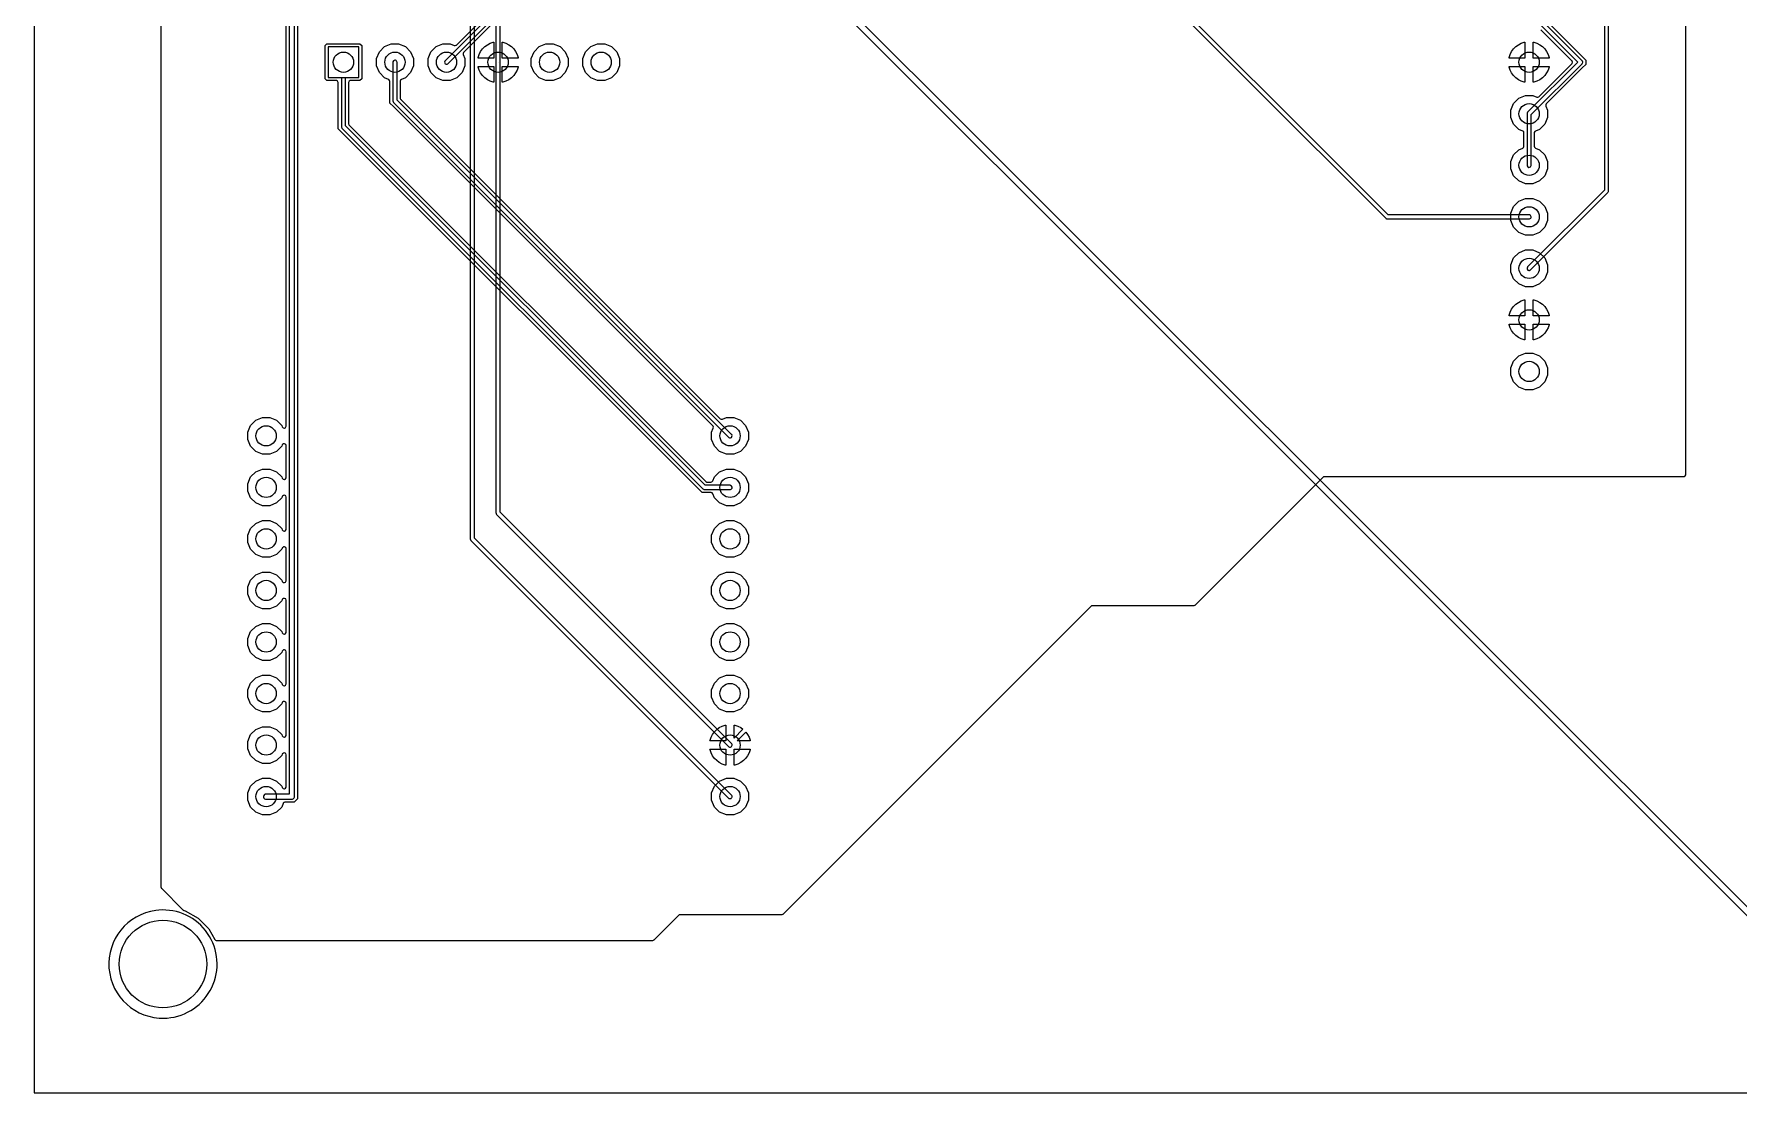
# Model space of a CAD drawing. Header units: millimetres. Extents: x -8 to 174, y -4 to 157.
# Drawn here: x -7.6 to 76.4, y -3.8 to 48.4 of the extents above; entities that cross this region are included whole.
import ezdxf

# ---------------------------------------------------------------- set-up
doc = ezdxf.new("R2010")
doc.units = ezdxf.units.MM

msp = doc.modelspace()

# ---------------------------------------------------------------- linework, layer by layer
at = {"layer": '16_copper'}
for points in [[(79.438, 2.692), (26.822, 55.308), (26.822, 111.76), (26.822, 111.766), (26.822, 111.771, 0.153128), (26.788, 111.856), (26.778, 111.868), (23.698, 114.947), (23.698, 116.445), (23.692, 116.518, 0.91633), (22.022, 116.445), (22.022, 114.695), (22.028, 114.622, 0.802585), (23.66, 114.48), (23.676, 114.539), (26.518, 111.697), (26.518, 55.245), (26.518, 55.239), (26.518, 55.234, 0.153128), (26.552, 55.149), (26.562, 55.137), (79.267, 2.432)], [(15.138, 57.15), (15.138, 24.765), (15.139, 24.759, 0.140725), (15.157, 24.706), (15.164, 24.699), (15.165, 24.696), (15.166, 24.695), (15.168, 24.693), (26.598, 13.263), (26.618, 13.248, 0.812818), (26.753, 13.394), (26.742, 13.407), (15.342, 24.807), (15.342, 57.108)], [(13.868, 55.838), (13.868, 23.495), (13.869, 23.489, 0.140725), (13.887, 23.436), (13.894, 23.429), (13.895, 23.426), (13.896, 23.425), (13.898, 23.423), (26.598, 10.723), (26.618, 10.708, 0.812818), (26.753, 10.854), (26.742, 10.867), (14.072, 23.537), (14.072, 55.88)], [(69.748, 55.203), (69.748, 40.682), (65.968, 36.902), (65.953, 36.882, 0.541598), (66.028, 36.729), (66.053, 36.729, 0.124735), (66.099, 36.747), (66.112, 36.758), (69.922, 40.568), (69.926, 40.573, 0.14076), (69.95, 40.623), (69.951, 40.633), (69.952, 40.636), (69.951, 40.637), (69.952, 40.64), (69.952, 55.245)], [(45.648, 52.633), (58.983, 39.298), (58.988, 39.294, 0.14076), (59.038, 39.27), (59.048, 39.269), (59.051, 39.268), (59.052, 39.269), (59.055, 39.268), (66.04, 39.268), (66.065, 39.272, 0.812812), (66.057, 39.47), (66.04, 39.472), (59.097, 39.472), (45.822, 52.747)]]:
    msp.add_lwpolyline(points, format="xyb", dxfattribs=at)
msp.add_lwpolyline([(8.374, 47.744), (6.866, 47.744), (6.866, 46.236), (8.374, 46.236)], close=True, dxfattribs=at)
msp.add_lwpolyline([(-1.061, -0.12, 1), (-1.479, 5.2), (-1.618, 5.185, 0.948965), (-1.2, -0.127)], format="xyb", close=True, dxfattribs=at)
at = {"layer": '1_copper'}
for points in [[(5.359, 73.304), (5.359, 10.679), (5.196, 10.516), (4.743, 10.516), (4.742, 10.515), (4.741, 10.516, 0.25341), (4.657, 10.468), (4.649, 10.453), (4.578, 10.282), (4.323, 10.027), (3.99, 9.889), (3.63, 9.889), (3.297, 10.027), (3.042, 10.282), (2.904, 10.615), (2.904, 10.975), (3.042, 11.308), (3.297, 11.563), (3.63, 11.701), (3.99, 11.701), (4.323, 11.563), (4.578, 11.308), (4.605, 11.244, 0.754509), (4.799, 11.266), (4.8, 11.279), (4.801, 11.281), (4.801, 11.282), (4.801, 11.283), (4.801, 12.847), (4.8, 12.852), (4.8, 12.858, 0.714594), (4.613, 12.901), (4.607, 12.89), (4.606, 12.888), (4.606, 12.887), (4.605, 12.886), (4.578, 12.822), (4.323, 12.567), (3.99, 12.429), (3.63, 12.429), (3.297, 12.567), (3.042, 12.822), (2.904, 13.155), (2.904, 13.515), (3.042, 13.848), (3.297, 14.103), (3.63, 14.241), (3.99, 14.241), (4.323, 14.103), (4.578, 13.848), (4.605, 13.784, 0.754504), (4.799, 13.806), (4.8, 13.819), (4.801, 13.821), (4.801, 13.822), (4.801, 13.823), (4.801, 15.387), (4.8, 15.392), (4.8, 15.398, 0.714594), (4.613, 15.441), (4.607, 15.43), (4.606, 15.428), (4.606, 15.427), (4.605, 15.426), (4.578, 15.362), (4.323, 15.107), (3.99, 14.969), (3.63, 14.969), (3.297, 15.107), (3.042, 15.362), (2.904, 15.695), (2.904, 16.055), (3.042, 16.388), (3.297, 16.643), (3.63, 16.781), (3.99, 16.781), (4.323, 16.643), (4.578, 16.388), (4.605, 16.324, 0.754504), (4.799, 16.346), (4.8, 16.359), (4.801, 16.361), (4.801, 16.362), (4.801, 16.363), (4.801, 17.927), (4.8, 17.932), (4.8, 17.938, 0.714594), (4.613, 17.981), (4.607, 17.97), (4.606, 17.968), (4.606, 17.967), (4.605, 17.966), (4.578, 17.902), (4.323, 17.647), (3.99, 17.509), (3.63, 17.509), (3.297, 17.647), (3.042, 17.902), (2.904, 18.235), (2.904, 18.595), (3.042, 18.928), (3.297, 19.183), (3.63, 19.321), (3.99, 19.321), (4.323, 19.183), (4.578, 18.928), (4.605, 18.864, 0.754504), (4.799, 18.886), (4.8, 18.899), (4.801, 18.901), (4.801, 18.902), (4.801, 18.903), (4.801, 20.467), (4.8, 20.472), (4.8, 20.478, 0.714594), (4.613, 20.521), (4.607, 20.51), (4.606, 20.508), (4.606, 20.507), (4.605, 20.506), (4.578, 20.442), (4.323, 20.187), (3.99, 20.049), (3.63, 20.049), (3.297, 20.187), (3.042, 20.442), (2.904, 20.775), (2.904, 21.135), (3.042, 21.468), (3.297, 21.723), (3.63, 21.861), (3.99, 21.861), (4.323, 21.723), (4.578, 21.468), (4.605, 21.404, 0.754504), (4.799, 21.426), (4.8, 21.439), (4.801, 21.441), (4.801, 21.442), (4.801, 21.443), (4.801, 23.007), (4.8, 23.012), (4.8, 23.018, 0.714594), (4.613, 23.061), (4.607, 23.05), (4.606, 23.048), (4.606, 23.047), (4.605, 23.046), (4.578, 22.982), (4.323, 22.727), (3.99, 22.589), (3.63, 22.589), (3.297, 22.727), (3.042, 22.982), (2.904, 23.315), (2.904, 23.675), (3.042, 24.008), (3.297, 24.263), (3.63, 24.401), (3.99, 24.401), (4.323, 24.263), (4.578, 24.008), (4.605, 23.944, 0.754504), (4.799, 23.966), (4.8, 23.979), (4.801, 23.981), (4.801, 23.982), (4.801, 23.983), (4.801, 25.547), (4.8, 25.552), (4.8, 25.558, 0.714594), (4.613, 25.601), (4.607, 25.59), (4.606, 25.588), (4.606, 25.587), (4.605, 25.586), (4.578, 25.522), (4.323, 25.267), (3.99, 25.129), (3.63, 25.129), (3.297, 25.267), (3.042, 25.522), (2.904, 25.855), (2.904, 26.215), (3.042, 26.548), (3.297, 26.803), (3.63, 26.941), (3.99, 26.941), (4.323, 26.803), (4.578, 26.548), (4.605, 26.484, 0.754504), (4.799, 26.506), (4.8, 26.519), (4.801, 26.521), (4.801, 26.522), (4.801, 26.523), (4.801, 28.087), (4.8, 28.092), (4.8, 28.098, 0.714594), (4.613, 28.141), (4.607, 28.13), (4.606, 28.128), (4.606, 28.127), (4.605, 28.126), (4.578, 28.062), (4.323, 27.807), (3.99, 27.669), (3.63, 27.669), (3.297, 27.807), (3.042, 28.062), (2.904, 28.395), (2.904, 28.755), (3.042, 29.088), (3.297, 29.343), (3.63, 29.481), (3.99, 29.481), (4.323, 29.343), (4.578, 29.088), (4.605, 29.024, 0.754504), (4.799, 29.046), (4.8, 29.059), (4.801, 29.061), (4.801, 29.062), (4.801, 29.063), (4.801, 80.761)], [(4.953, 80.645), (4.953, 10.922), (3.81, 10.922, 0.879449), (3.778, 10.672), (3.81, 10.668), (5.08, 10.668), (5.093, 10.669), (5.106, 10.671, 0.284783), (5.203, 10.763), (5.203, 10.764), (5.203, 10.765), (5.207, 10.793), (5.207, 10.794), (5.207, 10.795), (5.207, 73.558)], [(-1.372, 76.2), (-1.372, 6.35), (-1.371, 6.344), (-1.371, 6.337, 0.124735), (-1.353, 6.291), (-1.351, 6.289), (-1.35, 6.287), (-1.348, 6.285), (-1.346, 6.284), (-1.345, 6.281), (-1.344, 6.28), (-1.342, 6.278), (-0.268, 5.205), (-0.264, 5.201), (-0.26, 5.197, 0.034046), (-0.248, 5.189), (-0.243, 5.187), (-0.238, 5.184), (-0.228, 5.18), (-0.225, 5.179), (-0.224, 5.179), (-0.223, 5.178), (-0.182, 5.167), (0.461, 4.796), (0.986, 4.271), (1.282, 3.759), (1.286, 3.754), (1.29, 3.747, 0.188312), (1.353, 3.71), (1.361, 3.709), (1.364, 3.709), (1.366, 3.709), (1.37, 3.708), (22.86, 3.708), (22.866, 3.709, 0.140725), (22.919, 3.727), (22.926, 3.734), (22.929, 3.735), (22.93, 3.736), (22.932, 3.738), (24.172, 4.978), (29.21, 4.978), (29.216, 4.979, 0.140725), (29.269, 4.997), (29.276, 5.004), (29.279, 5.005), (29.28, 5.006), (29.282, 5.008), (44.492, 20.218), (49.53, 20.218), (49.536, 20.219, 0.140725), (49.589, 20.237), (49.596, 20.244), (49.599, 20.245), (49.6, 20.246), (49.602, 20.248), (55.922, 26.568), (73.66, 26.568), (73.668, 26.569), (73.677, 26.57, 0.320575), (73.76, 26.653), (73.761, 26.659, 0.013452), (73.761, 26.664), (73.762, 26.67), (73.762, 50.394)], [(17.855, 51.786), (13.547, 47.478), (13.546, 47.477), (13.545, 47.476, 0.253408), (13.52, 47.383), (13.525, 47.367), (13.606, 47.17), (13.606, 46.81), (13.468, 46.477), (13.213, 46.222), (12.88, 46.084), (12.52, 46.084), (12.187, 46.222), (11.932, 46.477), (11.794, 46.81), (11.794, 47.17), (11.932, 47.503), (12.187, 47.758), (12.52, 47.896), (12.88, 47.896), (13.077, 47.815), (13.078, 47.815), (13.079, 47.814, 0.253411), (13.175, 47.826), (13.188, 47.837), (17.496, 52.145)], [(17.708, 52.142), (12.628, 47.062), (12.613, 47.042, 0.541598), (12.688, 46.889), (12.713, 46.889, 0.124735), (12.759, 46.907), (12.772, 46.918), (17.822, 51.968)], [(66.976, 48.953), (68.834, 47.095), (68.834, 46.885), (68.655, 46.706), (66.887, 44.938), (66.886, 44.937), (66.885, 44.936, 0.253408), (66.86, 44.843), (66.865, 44.827), (66.946, 44.63), (66.946, 44.27), (66.808, 43.937), (66.553, 43.682), (66.357, 43.6), (66.356, 43.6), (66.355, 43.599, 0.253404), (66.295, 43.523), (66.294, 43.506), (66.294, 42.854), (66.294, 42.853), (66.294, 42.852, 0.25341), (66.342, 42.767), (66.357, 42.76), (66.553, 42.678), (66.808, 42.423), (66.946, 42.09), (66.946, 41.73), (66.808, 41.397), (66.553, 41.142), (66.22, 41.004), (65.86, 41.004), (65.527, 41.142), (65.272, 41.397), (65.134, 41.73), (65.134, 42.09), (65.272, 42.423), (65.527, 42.678), (65.723, 42.76), (65.724, 42.76), (65.725, 42.761, 0.253404), (65.785, 42.837), (65.786, 42.854), (65.786, 43.506), (65.786, 43.507), (65.786, 43.508, 0.25341), (65.738, 43.593), (65.723, 43.6), (65.527, 43.682), (65.272, 43.937), (65.134, 44.27), (65.134, 44.63), (65.272, 44.963), (65.527, 45.218), (65.86, 45.356), (66.22, 45.356), (66.417, 45.275), (66.418, 45.275), (66.419, 45.274, 0.253411), (66.515, 45.286), (66.528, 45.297), (68.149, 46.918), (68.154, 46.925), (68.16, 46.931, 0.320585), (68.16, 47.049), (68.158, 47.051), (68.157, 47.053, 0.010201), (68.155, 47.056), (68.153, 47.058), (68.149, 47.062), (66.617, 48.594)], [(66.65, 48.776), (68.436, 46.99), (65.968, 44.522), (65.964, 44.517, 0.14076), (65.94, 44.467), (65.939, 44.457), (65.938, 44.454), (65.939, 44.453), (65.938, 44.45), (65.938, 41.91), (65.942, 41.885, 0.320585), (66.032, 41.809), (66.057, 41.81, 0.320575), (66.14, 41.893), (66.142, 41.91), (66.142, 44.408), (68.652, 46.918), (68.657, 46.925), (68.663, 46.931, 0.320585), (68.663, 47.049), (68.659, 47.053, 0.013468), (68.655, 47.058), (68.652, 47.062), (66.794, 48.92)]]:
    msp.add_lwpolyline(points, format="xyb", dxfattribs=at)
for points in [[(26.49, 25.129), (26.157, 25.267), (25.902, 25.522), (25.82, 25.718), (25.82, 25.719), (25.819, 25.72, 0.253404), (25.743, 25.78), (25.726, 25.781), (25.295, 25.781), (7.366, 43.71), (7.366, 45.982), (7.365, 45.99), (7.365, 45.999, 0.320575), (7.281, 46.082), (7.275, 46.083, 0.013452), (7.27, 46.083), (7.264, 46.084), (6.803, 46.084), (6.714, 46.173), (6.714, 47.807), (6.803, 47.896), (8.437, 47.896), (8.526, 47.807), (8.526, 46.173), (8.437, 46.084), (7.976, 46.084), (7.967, 46.083), (7.959, 46.082, 0.320575), (7.875, 45.999), (7.875, 45.993, 0.013452), (7.874, 45.988), (7.874, 45.982), (7.874, 43.962), (7.875, 43.956, 0.140725), (7.893, 43.903), (7.899, 43.896), (7.901, 43.893), (7.902, 43.892), (7.904, 43.89), (25.475, 26.319), (25.48, 26.315, 0.14076), (25.531, 26.29), (25.54, 26.29), (25.543, 26.289), (25.545, 26.289), (25.547, 26.289), (25.726, 26.289), (25.727, 26.289), (25.728, 26.289, 0.25341), (25.813, 26.337), (25.82, 26.352), (25.902, 26.548), (26.157, 26.803), (26.49, 26.941), (26.85, 26.941), (27.183, 26.803), (27.438, 26.548), (27.576, 26.215), (27.576, 25.855), (27.438, 25.522), (27.183, 25.267), (26.85, 25.129)], [(26.49, 27.669), (26.157, 27.807), (25.902, 28.062), (25.764, 28.395), (25.764, 28.755), (25.845, 28.952), (25.845, 28.953), (25.846, 28.954, 0.253411), (25.834, 29.05), (25.823, 29.063), (10.085, 44.801), (9.906, 44.98), (9.906, 46.046), (9.906, 46.047), (9.906, 46.048, 0.25341), (9.858, 46.133), (9.843, 46.14), (9.647, 46.222), (9.392, 46.477), (9.254, 46.81), (9.254, 47.17), (9.392, 47.503), (9.647, 47.758), (9.98, 47.896), (10.34, 47.896), (10.673, 47.758), (10.928, 47.503), (11.066, 47.17), (11.066, 46.81), (10.928, 46.477), (10.673, 46.222), (10.477, 46.14), (10.476, 46.14), (10.475, 46.139, 0.253404), (10.415, 46.063), (10.414, 46.046), (10.414, 45.232), (10.415, 45.226, 0.140725), (10.433, 45.173), (10.439, 45.166), (10.441, 45.163), (10.442, 45.162), (10.444, 45.16), (26.182, 29.422), (26.183, 29.421), (26.184, 29.42, 0.253408), (26.277, 29.395), (26.293, 29.4), (26.49, 29.481), (26.85, 29.481), (27.183, 29.343), (27.438, 29.088), (27.576, 28.755), (27.576, 28.395), (27.438, 28.062), (27.183, 27.807), (26.85, 27.669)], [(26.695, 25.937, 0.812812), (26.687, 26.135), (26.67, 26.137), (25.442, 26.137), (7.722, 43.857), (7.722, 46.236), (8.374, 46.236), (8.374, 47.744), (6.866, 47.744), (6.866, 46.236), (7.518, 46.236), (7.518, 43.815), (7.519, 43.809, 0.140725), (7.537, 43.756), (7.544, 43.749), (7.545, 43.746), (7.546, 43.745), (7.548, 43.743), (25.328, 25.963), (25.333, 25.959, 0.14076), (25.383, 25.935), (25.393, 25.934), (25.396, 25.933), (25.397, 25.934), (25.4, 25.933), (26.67, 25.933)], [(26.691, 28.476, 0.541594), (26.753, 28.634), (26.742, 28.647), (10.262, 45.127), (10.262, 46.99), (10.258, 47.015, 0.812812), (10.06, 47.007), (10.058, 46.99), (10.058, 45.085), (10.059, 45.079, 0.140725), (10.077, 45.026), (10.084, 45.019), (10.085, 45.016), (10.086, 45.015), (10.088, 45.013), (26.598, 28.503), (26.618, 28.488, 0.124732), (26.666, 28.473)], [(-1.061, -0.12, 1), (-1.479, 5.2), (-1.618, 5.185, 0.948965), (-1.2, -0.127)]]:
    msp.add_lwpolyline(points, format="xyb", close=True, dxfattribs=at)
for points in [[(14.252, 47.193), (14.257, 47.226), (14.306, 47.377), (14.378, 47.518), (14.471, 47.647), (14.583, 47.759), (14.712, 47.852), (14.853, 47.924), (15.004, 47.973), (15.037, 47.978), (15.037, 47.193)], [(15.443, 47.193), (15.443, 47.978), (15.476, 47.973), (15.627, 47.924), (15.768, 47.852), (15.897, 47.759), (16.009, 47.647), (16.102, 47.518), (16.174, 47.377), (16.223, 47.226), (16.228, 47.193)], [(17.6, 46.084), (17.267, 46.222), (17.012, 46.477), (16.874, 46.81), (16.874, 47.17), (17.012, 47.503), (17.267, 47.758), (17.6, 47.896), (17.96, 47.896), (18.293, 47.758), (18.548, 47.503), (18.686, 47.17), (18.686, 46.81), (18.548, 46.477), (18.293, 46.222), (17.96, 46.084)], [(20.14, 46.084), (19.807, 46.222), (19.552, 46.477), (19.414, 46.81), (19.414, 47.17), (19.552, 47.503), (19.807, 47.758), (20.14, 47.896), (20.5, 47.896), (20.833, 47.758), (21.088, 47.503), (21.226, 47.17), (21.226, 46.81), (21.088, 46.477), (20.833, 46.222), (20.5, 46.084)], [(65.052, 47.193), (65.057, 47.226), (65.106, 47.377), (65.178, 47.518), (65.271, 47.647), (65.383, 47.759), (65.512, 47.852), (65.653, 47.924), (65.804, 47.973), (65.837, 47.978), (65.837, 47.193)], [(66.243, 47.193), (66.243, 47.978), (66.276, 47.973), (66.427, 47.924), (66.568, 47.852), (66.697, 47.759), (66.809, 47.647), (66.902, 47.518), (66.974, 47.377), (67.023, 47.226), (67.028, 47.193)], [(15.004, 46.007), (14.853, 46.056), (14.712, 46.128), (14.583, 46.221), (14.471, 46.333), (14.378, 46.462), (14.306, 46.603), (14.257, 46.754), (14.252, 46.787), (15.037, 46.787), (15.037, 46.002)], [(15.24, 46.99), (15.24, 46.99), (15.24, 46.99), (15.24, 46.99)], [(15.443, 46.787), (16.228, 46.787), (16.223, 46.754), (16.174, 46.603), (16.102, 46.462), (16.009, 46.333), (15.897, 46.221), (15.768, 46.128), (15.627, 46.056), (15.476, 46.007), (15.443, 46.002)], [(65.804, 46.007), (65.653, 46.056), (65.512, 46.128), (65.383, 46.221), (65.271, 46.333), (65.178, 46.462), (65.106, 46.603), (65.057, 46.754), (65.052, 46.787), (65.837, 46.787), (65.837, 46.002)], [(66.243, 46.787), (67.028, 46.787), (67.023, 46.754), (66.974, 46.603), (66.902, 46.462), (66.809, 46.333), (66.697, 46.221), (66.568, 46.128), (66.427, 46.056), (66.276, 46.007), (66.243, 46.002)], [(65.86, 38.464), (65.527, 38.602), (65.272, 38.857), (65.134, 39.19), (65.134, 39.55), (65.272, 39.883), (65.527, 40.138), (65.86, 40.276), (66.22, 40.276), (66.553, 40.138), (66.808, 39.883), (66.946, 39.55), (66.946, 39.19), (66.808, 38.857), (66.553, 38.602), (66.22, 38.464)], [(65.86, 35.924), (65.527, 36.062), (65.272, 36.317), (65.134, 36.65), (65.134, 37.01), (65.272, 37.343), (65.527, 37.598), (65.86, 37.736), (66.22, 37.736), (66.553, 37.598), (66.808, 37.343), (66.946, 37.01), (66.946, 36.65), (66.808, 36.317), (66.553, 36.062), (66.22, 35.924)], [(65.052, 34.493), (65.057, 34.526), (65.106, 34.677), (65.178, 34.818), (65.271, 34.947), (65.383, 35.059), (65.512, 35.152), (65.653, 35.224), (65.804, 35.273), (65.837, 35.278), (65.837, 34.493)], [(66.243, 34.493), (66.243, 35.278), (66.276, 35.273), (66.427, 35.224), (66.568, 35.152), (66.697, 35.059), (66.809, 34.947), (66.902, 34.818), (66.974, 34.677), (67.023, 34.526), (67.028, 34.493)], [(65.804, 33.307), (65.653, 33.356), (65.512, 33.428), (65.383, 33.521), (65.271, 33.633), (65.178, 33.762), (65.106, 33.903), (65.057, 34.054), (65.052, 34.087), (65.837, 34.087), (65.837, 33.302)], [(66.243, 34.087), (67.028, 34.087), (67.023, 34.054), (66.974, 33.903), (66.902, 33.762), (66.809, 33.633), (66.697, 33.521), (66.568, 33.428), (66.427, 33.356), (66.276, 33.307), (66.243, 33.302)], [(65.86, 30.844), (65.527, 30.982), (65.272, 31.237), (65.134, 31.57), (65.134, 31.93), (65.272, 32.263), (65.527, 32.518), (65.86, 32.656), (66.22, 32.656), (66.553, 32.518), (66.808, 32.263), (66.946, 31.93), (66.946, 31.57), (66.808, 31.237), (66.553, 30.982), (66.22, 30.844)], [(26.49, 22.589), (26.157, 22.727), (25.902, 22.982), (25.764, 23.315), (25.764, 23.675), (25.902, 24.008), (26.157, 24.263), (26.49, 24.401), (26.85, 24.401), (27.183, 24.263), (27.438, 24.008), (27.576, 23.675), (27.576, 23.315), (27.438, 22.982), (27.183, 22.727), (26.85, 22.589)], [(26.49, 20.049), (26.157, 20.187), (25.902, 20.442), (25.764, 20.775), (25.764, 21.135), (25.902, 21.468), (26.157, 21.723), (26.49, 21.861), (26.85, 21.861), (27.183, 21.723), (27.438, 21.468), (27.576, 21.135), (27.576, 20.775), (27.438, 20.442), (27.183, 20.187), (26.85, 20.049)], [(26.49, 17.509), (26.157, 17.647), (25.902, 17.902), (25.764, 18.235), (25.764, 18.595), (25.902, 18.928), (26.157, 19.183), (26.49, 19.321), (26.85, 19.321), (27.183, 19.183), (27.438, 18.928), (27.576, 18.595), (27.576, 18.235), (27.438, 17.902), (27.183, 17.647), (26.85, 17.509)], [(26.49, 14.969), (26.157, 15.107), (25.902, 15.362), (25.764, 15.695), (25.764, 16.055), (25.902, 16.388), (26.157, 16.643), (26.49, 16.781), (26.85, 16.781), (27.183, 16.643), (27.438, 16.388), (27.576, 16.055), (27.576, 15.695), (27.438, 15.362), (27.183, 15.107), (26.85, 14.969)], [(25.682, 13.538), (25.687, 13.571), (25.736, 13.722), (25.808, 13.863), (25.901, 13.992), (26.013, 14.104), (26.142, 14.197), (26.283, 14.269), (26.434, 14.318), (26.467, 14.323), (26.467, 13.538)], [(26.873, 14.323), (26.906, 14.318), (27.057, 14.269), (27.198, 14.197), (27.308, 14.117), (26.873, 13.682)], [(27.017, 13.538), (27.452, 13.973), (27.532, 13.863), (27.604, 13.722), (27.653, 13.571), (27.658, 13.538)], [(26.434, 12.352), (26.283, 12.401), (26.142, 12.473), (26.013, 12.566), (25.901, 12.678), (25.808, 12.807), (25.736, 12.948), (25.687, 13.099), (25.682, 13.132), (26.467, 13.132), (26.467, 12.347)], [(26.873, 13.132), (27.658, 13.132), (27.653, 13.099), (27.604, 12.948), (27.532, 12.807), (27.439, 12.678), (27.327, 12.566), (27.198, 12.473), (27.057, 12.401), (26.906, 12.352), (26.873, 12.347)], [(26.49, 9.889), (26.157, 10.027), (25.902, 10.282), (25.764, 10.615), (25.764, 10.975), (25.902, 11.308), (26.157, 11.563), (26.49, 11.701), (26.85, 11.701), (27.183, 11.563), (27.438, 11.308), (27.576, 10.975), (27.576, 10.615), (27.438, 10.282), (27.183, 10.027), (26.85, 9.889)]]:
    msp.add_lwpolyline(points, close=True, dxfattribs=at)
at = {"layer": 'drills_PTH'}
for centre in [(7.62, 46.99), (10.16, 46.99), (12.7, 46.99), (15.24, 46.99), (17.78, 46.99), (20.32, 46.99), (66.04, 46.99), (66.04, 44.45), (66.04, 41.91), (66.04, 39.37), (66.04, 36.83), (66.04, 34.29), (66.04, 31.75), (3.81, 28.575), (26.67, 28.575), (3.81, 26.035), (26.67, 26.035), (3.81, 23.495), (26.67, 23.495), (3.81, 20.955), (26.67, 20.955), (3.81, 18.415), (26.67, 18.415), (3.81, 15.875), (26.67, 15.875), (3.81, 13.335), (26.67, 13.335), (3.81, 10.795), (26.67, 10.795)]:
    msp.add_circle(centre, 0.5, dxfattribs=at)
at = {"layer": 'drills_via_1_16'}
msp.add_circle((-1.27, 2.54), 2.159, dxfattribs=at)
at = {"layer": 'outline'}
msp.add_lwpolyline([(-7.62, -3.81), (173.97, -3.81), (173.97, 157.15), (-7.62, 157.15), (-7.62, -3.81)], close=True, dxfattribs=at)

doc.saveas('drawing.dxf')
